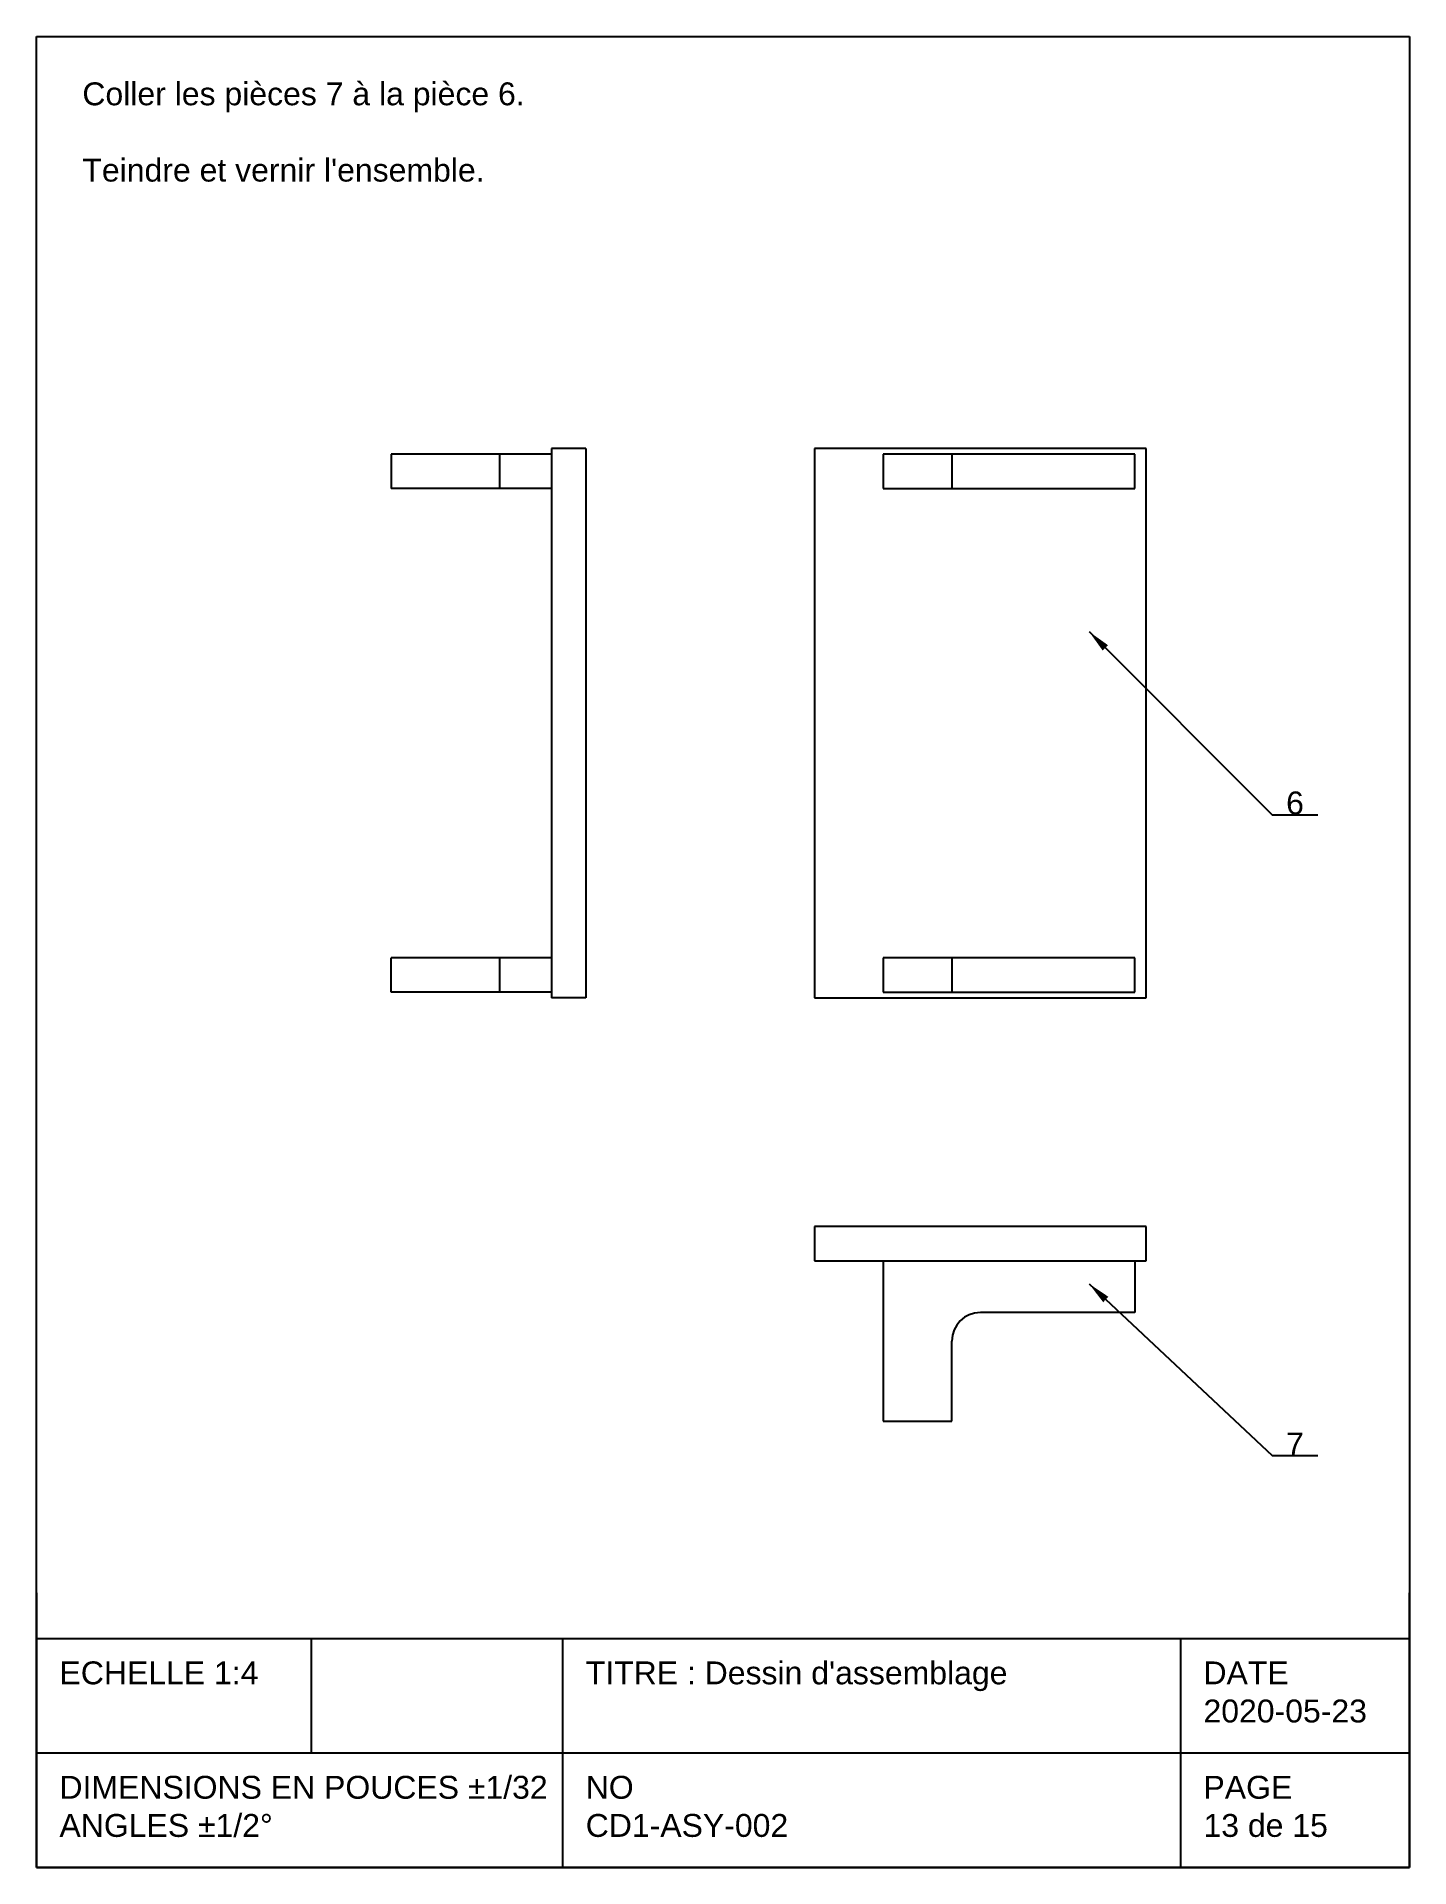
# Model space of a CAD drawing. Header units: inches. Extents: x -17 to 13, y -19 to 21.
import ezdxf

# ---------------------------------------------------------------- set-up
doc = ezdxf.new("R2010")
doc.units = ezdxf.units.IN
doc.header["$MEASUREMENT"] = 0
doc.layers.get('0').update_dxf_attribs({"lineweight": 25})
doc.styles.add('QCADDimTextStyle', font='txt')
doc.styles.add('textstyle11', font='')
doc.styles.add('textstyle12', font='')
doc.styles.add('textstyle13', font='')
doc.styles.add('textstyle14', font='')
doc.styles.add('textstyle15', font='')
doc.styles.add('textstyle16', font='')
doc.styles.add('textstyle17', font='')
doc.styles.add('textstyle18', font='')
doc.styles.add('textstyle19', font='')
doc.styles.get('textstyle11').set_extended_font_data('Arial')
doc.styles.get('textstyle12').set_extended_font_data('Arial')
doc.styles.get('textstyle13').set_extended_font_data('Arial')
doc.styles.get('textstyle14').set_extended_font_data('Arial')
doc.styles.get('textstyle15').set_extended_font_data('Arial')
doc.styles.get('textstyle16').set_extended_font_data('Arial')
doc.styles.get('textstyle17').set_extended_font_data('Arial')
doc.styles.get('textstyle18').set_extended_font_data('Arial')
doc.styles.get('textstyle19').set_extended_font_data('Arial')
doc.dimstyles.new('QCADDimStyle', dxfattribs={"dimscale": 4, "dimtxt": 0.125, "dimasz": 0.125, "dimexe": 0.0625, "dimexo": 0.03125, "dimgap": 0.03125, "dimtad": 1, "dimtoh": 1, "dimdec": 4, "dimzin": 0, "dimdsep": 46, "dimtxsty": 'QCADDimTextStyle', "dimcen": 0.09, "dimadec": 0, "dimazin": 0, "dimtfac": 1, "dimtdec": 4, "dimtofl": 0, "dimtmove": 0, "dimatfit": 3, "dimfxl": 1, "dimtolj": 1, "dimtzin": 0, "dimarcsym": 0})

# ---------------------------------------------------------------- blocks, each defined once
blk = doc.blocks.new('cartouche_ANSI_A')
for p, q in [((0, 10), (7.5, 10)), ((0, 0), (0, 10)), ((7.5, 10), (7.5, 0)), ((0, 1.5), (0, 0)), ((7.5, 0), (7.5, 1.5)), ((0, 1.25), (7.5, 1.25)), ((1.5, 1.25), (1.5, 0.625)), ((2.875, 0), (2.875, 1.25)), ((6.25, 1.25), (6.25, 0)), ((0, 0), (0, 0.75)), ((7.5, 0.75), (7.5, 0)), ((0, 0.625), (2.875, 0.625)), ((2.875, 0.625), (5.625, 0.625)), ((5.625, 0.625), (7.5, 0.625)), ((7.5, 0), (0, 0)), ((0, 0), (7.5, 0)), ((7.5, 0), (0, 0))]:
    blk.add_line(p, q)
at = {"char_height": 0.125, "attachment_point": 1}
for s, insert, style in [('ECHELLE 1:4', (0.125, 1.125), 'textstyle12'), ("TITRE : Dessin d'assemblage", (3, 1.125), 'textstyle14'), ('DATE\\P2020-05-23', (6.375, 1.125), 'textstyle16'), ('DIMENSIONS EN POUCES %%p1/32\\PANGLES %%p1/2%%d', (0.125, 0.5), 'textstyle11'), ('NO\\PCD1-ASY-002', (3, 0.5), 'textstyle13'), ('PAGE\\P13 de 15', (6.375, 0.5), 'textstyle15')]:
    blk.add_mtext(s, dxfattribs=dict(at, insert=insert, style=style))

msp = doc.modelspace()

# ---------------------------------------------------------------- linework, layer by layer
for p, q in [((-5.75, 12), (-5.75, 11.875)), ((-5, 12), (-5.75, 12)), ((-5, 12), (-5, 0)), ((7.25, 12), (0, 12)), ((0, 12), (0, 0)), ((7.25, 0), (7.25, 12)), ((-5.75, 11.875), (-9.25, 11.875)), ((-9.25, 11.875), (-9.25, 11.125)), ((-6.875, 11.125), (-6.875, 11.875)), ((-5.75, 11.875), (-5.75, 11.25)), ((1.5, 11.875), (1.5, 11.125)), ((7, 11.875), (1.5, 11.875)), ((3, 11.875), (3, 11.125)), ((7, 11.125), (7, 11.875)), ((-5.75, 11.25), (-5.75, 0.75)), ((-5.75, 11.125), (-9.25, 11.125)), ((1.5, 11.125), (7, 11.125)), ((-5.75, 0.875), (-9.25, 0.875)), ((-9.25, 0.125), (-9.25, 0.875)), ((-6.875, 0.125), (-6.875, 0.875)), ((1.5, 0.875), (1.5, 0.125)), ((7, 0.875), (1.5, 0.875)), ((3, 0.875), (3, 0.125)), ((7, 0.125), (7, 0.875)), ((-5.75, 0.75), (-5.75, 0)), ((-5.75, 0.125), (-9.25, 0.125)), ((-5, 0), (-5.75, 0)), ((1.5, 0.125), (7, 0.125)), ((0, 0), (7.25, 0)), ((7.25, -5), (0, -5)), ((0, -5), (0, -5.75)), ((7.25, -5.75), (7.25, -5)), ((0, -5.75), (7.25, -5.75)), ((1.5, -5.75), (1.5, -9.25)), ((1.5, -5.75), (7, -5.75)), ((7, -5.75), (7, -6.875)), ((7, -6.875), (3.625, -6.875)), ((3, -9.25), (3, -7.5)), ((1.5, -9.25), (3, -9.25))]:
    msp.add_line(p, q)
msp.add_arc((3.625, -7.5), 0.625, 90, 180)

# ---------------------------------------------------------------- block references
at = {"xscale": 4, "yscale": 4, "zscale": 0.4}
msp.add_blockref('cartouche_ANSI_A', (-17, -19), dxfattribs=at)

# ---------------------------------------------------------------- texts
at = {"char_height": 0.5}
for s, insert, attachment_point, style in [("Coller les pièces 7 à la pièce 6.\\P\\PTeindre et vernir l'ensemble.", (-16, 20), 1, 'textstyle17'), ('6', (10.5, 4), 8, 'textstyle18'), ('7', (10.5, -10), 8, 'textstyle19')]:
    msp.add_mtext(s, dxfattribs=dict(at, insert=insert, attachment_point=attachment_point, style=style))

# ---------------------------------------------------------------- leaders
for points in [[(6, 8), (10, 4), (11, 4)], [(6, -6.25), (10, -10), (11, -10)]]:
    msp.add_leader(points, dimstyle='QCADDimStyle')

doc.saveas('drawing.dxf')
